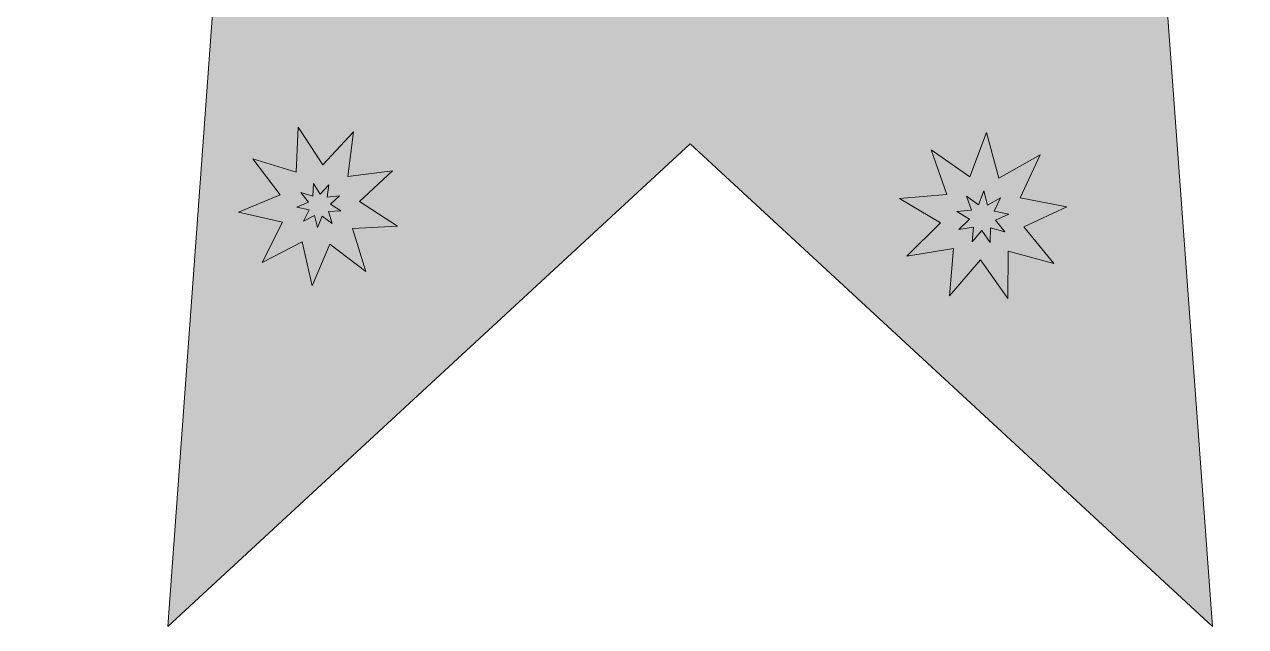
# Model space of a CAD drawing. Header units: millimetres. Extents: x 22 to 606, y -841 to -12.
# Drawn here: x 106.65 to 130.61, y -506.45 to -494.63 of the extents above; entities that cross this region are included whole.
import ezdxf

# ---------------------------------------------------------------- set-up
doc = ezdxf.new("R2010")
doc.units = ezdxf.units.MM
doc.header["$MEASUREMENT"] = 0
doc.layers.add('engraving', color=7, linetype='Continuous')
doc.layers.add('Layer 1', color=7, linetype='Continuous')

# ---------------------------------------------------------------- blocks, each defined once
blk = doc.blocks.new('block 11')
at = {"layer": 'engraving'}
h = blk.add_hatch(color=1, dxfattribs=at)
h.dxf.hatch_style = 2
h.paths.add_polyline_path([(112.298, -499.764), (112.101, -498.9), (111.313, -499.305), (111.716, -498.516), (110.853, -498.32), (111.668, -497.975), (111.133, -497.27), (111.98, -497.53), (112.024, -496.646), (112.504, -497.388), (113.106, -496.739), (112.997, -497.618), (113.875, -497.507), (113.227, -498.11), (113.971, -498.59), (113.087, -498.635), (113.348, -499.481), (112.642, -498.947)])
h.paths.add_polyline_path([(112.343, -498.38), (112.398, -498.618), (112.493, -498.393), (112.689, -498.54), (112.616, -498.306), (112.861, -498.294), (112.655, -498.161), (112.834, -497.994), (112.591, -498.024), (112.621, -497.781), (112.455, -497.961), (112.321, -497.755), (112.309, -498), (112.075, -497.928), (112.223, -498.123), (111.997, -498.219), (112.237, -498.273), (112.125, -498.491)])
h = blk.add_hatch(color=1, dxfattribs=at)
h.dxf.hatch_style = 2
h.paths.add_polyline_path([(125.945, -500.012), (125.41, -499.252), (124.805, -499.958), (124.884, -499.032), (123.968, -499.183), (124.623, -498.524), (123.824, -498.051), (124.749, -497.968), (124.44, -497.091), (125.203, -497.623), (125.53, -496.753), (125.773, -497.65), (126.582, -497.194), (126.192, -498.037), (127.105, -498.209), (126.263, -498.603), (126.853, -499.321), (125.955, -499.083)])
h.paths.add_polyline_path([(125.438, -498.678), (125.604, -498.915), (125.607, -498.626), (125.886, -498.7), (125.703, -498.476), (125.965, -498.354), (125.68, -498.3), (125.802, -498.038), (125.55, -498.18), (125.475, -497.901), (125.373, -498.171), (125.136, -498.006), (125.232, -498.279), (124.944, -498.305), (125.193, -498.452), (124.989, -498.657), (125.274, -498.61), (125.249, -498.897)])
at = {"layer": 'engraving', "lineweight": 0}
for points in [[(112.298, -499.764), (112.101, -498.9), (111.313, -499.305), (111.716, -498.516), (110.853, -498.32), (111.668, -497.975), (111.133, -497.27), (111.98, -497.53), (112.024, -496.646), (112.504, -497.388), (113.106, -496.739), (112.997, -497.618), (113.875, -497.507), (113.227, -498.11), (113.971, -498.59), (113.087, -498.635), (113.348, -499.481), (112.642, -498.947), (112.298, -499.764)], [(125.945, -500.012), (125.41, -499.252), (124.805, -499.958), (124.884, -499.032), (123.968, -499.183), (124.623, -498.524), (123.824, -498.051), (124.749, -497.968), (124.44, -497.091), (125.203, -497.623), (125.53, -496.753), (125.773, -497.65), (126.582, -497.194), (126.192, -498.037), (127.105, -498.209), (126.263, -498.603), (126.853, -499.321), (125.955, -499.083), (125.945, -500.012)], [(112.343, -498.38), (112.398, -498.618), (112.493, -498.393), (112.689, -498.54), (112.616, -498.306), (112.861, -498.294), (112.655, -498.161), (112.834, -497.994), (112.591, -498.024), (112.621, -497.781), (112.455, -497.961), (112.321, -497.755), (112.309, -498), (112.075, -497.928), (112.223, -498.123), (111.997, -498.219), (112.237, -498.273), (112.125, -498.491), (112.343, -498.38)], [(125.438, -498.678), (125.604, -498.915), (125.607, -498.626), (125.886, -498.7), (125.703, -498.476), (125.965, -498.354), (125.68, -498.3), (125.802, -498.038), (125.55, -498.18), (125.475, -497.901), (125.373, -498.171), (125.136, -498.006), (125.232, -498.279), (124.944, -498.305), (125.193, -498.452), (124.989, -498.657), (125.274, -498.61), (125.249, -498.897), (125.438, -498.678)]]:
    blk.add_lwpolyline(points, dxfattribs=at)
blk = doc.blocks.new('block 10')
at = {"layer": 'engraving'}
blk.add_blockref('block 11', (0, 0), dxfattribs=at)

msp = doc.modelspace()

# ---------------------------------------------------------------- hatches: boundary and pattern name
at = {"layer": 'Layer 1'}
h = msp.add_hatch(color=2, dxfattribs=at)
h.dxf.hatch_style = 2
edge = h.paths.add_edge_path()
edge.add_spline(control_points=[(142.743, -490.421), (142.743, -490.421), (131.227, -482.536), (131.227, -482.536), (131.227, -482.536), (138.181, -470.435), (138.181, -470.435), (138.181, -470.435), (124.837, -474.522), (124.837, -474.522), (124.837, -474.522), (121.205, -465.323), (121.205, -465.323), (123.319, -464.681), (124.862, -462.715), (124.862, -460.395), (124.862, -457.555), (122.552, -455.244), (119.712, -455.244), (116.871, -455.244), (114.561, -457.555), (114.561, -460.395), (114.561, -462.715), (116.104, -464.681), (118.218, -465.323), (118.218, -465.323), (114.587, -474.522), (114.587, -474.522), (114.587, -474.522), (101.242, -470.435), (101.242, -470.435), (101.242, -470.435), (108.196, -482.536), (108.196, -482.536), (108.196, -482.536), (96.68, -490.421), (96.68, -490.421), (96.68, -490.421), (110.477, -492.529), (110.477, -492.529), (110.477, -492.529), (109.462, -506.448), (109.462, -506.448), (109.462, -506.448), (119.712, -496.976), (119.712, -496.976), (119.712, -496.976), (129.961, -506.448), (129.961, -506.448), (129.961, -506.448), (128.946, -492.529), (128.946, -492.529), (128.946, -492.529), (142.743, -490.421), (142.743, -490.421)], knot_values=[0, 0, 0, 0, 1, 1, 1, 2, 2, 2, 3, 3, 3, 4, 4, 4, 5, 5, 5, 6, 6, 6, 7, 7, 7, 8, 8, 8, 9, 9, 9, 10, 10, 10, 11, 11, 11, 12, 12, 12, 13, 13, 13, 14, 14, 14, 15, 15, 15, 16, 16, 16, 17, 17, 17, 18, 18, 18, 18], degree=3, periodic=1)
edge = h.paths.add_edge_path()
edge.add_spline(control_points=[(116.561, -460.395), (116.561, -458.657), (117.974, -457.244), (119.712, -457.244), (121.449, -457.244), (122.862, -458.657), (122.862, -460.395), (122.862, -462.132), (121.449, -463.545), (119.712, -463.545), (117.974, -463.545), (116.561, -462.132), (116.561, -460.395)], knot_values=[0, 0, 0, 0, 1, 1, 1, 2, 2, 2, 3, 3, 3, 4, 4, 4, 4], degree=3, periodic=1)

# ---------------------------------------------------------------- linework, layer by layer
at = {"layer": 'Layer 1', "lineweight": 0}
msp.add_open_spline([(142.743, -490.421), (142.743, -490.421), (131.227, -482.536), (131.227, -482.536), (131.227, -482.536), (138.181, -470.435), (138.181, -470.435), (138.181, -470.435), (124.837, -474.522), (124.837, -474.522), (124.837, -474.522), (121.205, -465.323), (121.205, -465.323), (123.319, -464.681), (124.862, -462.715), (124.862, -460.395), (124.862, -457.555), (122.552, -455.244), (119.712, -455.244), (116.871, -455.244), (114.561, -457.555), (114.561, -460.395), (114.561, -462.715), (116.104, -464.681), (118.218, -465.323), (118.218, -465.323), (114.587, -474.522), (114.587, -474.522), (114.587, -474.522), (101.242, -470.435), (101.242, -470.435), (101.242, -470.435), (108.196, -482.536), (108.196, -482.536), (108.196, -482.536), (96.68, -490.421), (96.68, -490.421), (96.68, -490.421), (110.477, -492.529), (110.477, -492.529), (110.477, -492.529), (109.462, -506.448), (109.462, -506.448), (109.462, -506.448), (119.712, -496.976), (119.712, -496.976), (119.712, -496.976), (129.961, -506.448), (129.961, -506.448), (129.961, -506.448), (128.946, -492.529), (128.946, -492.529), (128.946, -492.529), (142.743, -490.421), (142.743, -490.421)], degree=3, knots=[0, 0, 0, 0, 1, 1, 1, 2, 2, 2, 3, 3, 3, 4, 4, 4, 5, 5, 5, 6, 6, 6, 7, 7, 7, 8, 8, 8, 9, 9, 9, 10, 10, 10, 11, 11, 11, 12, 12, 12, 13, 13, 13, 14, 14, 14, 15, 15, 15, 16, 16, 16, 17, 17, 17, 18, 18, 18, 18], dxfattribs=at)

# ---------------------------------------------------------------- block references
at = {"layer": 'engraving'}
msp.add_blockref('block 10', (0, 0), dxfattribs=at)

doc.saveas('drawing.dxf')
